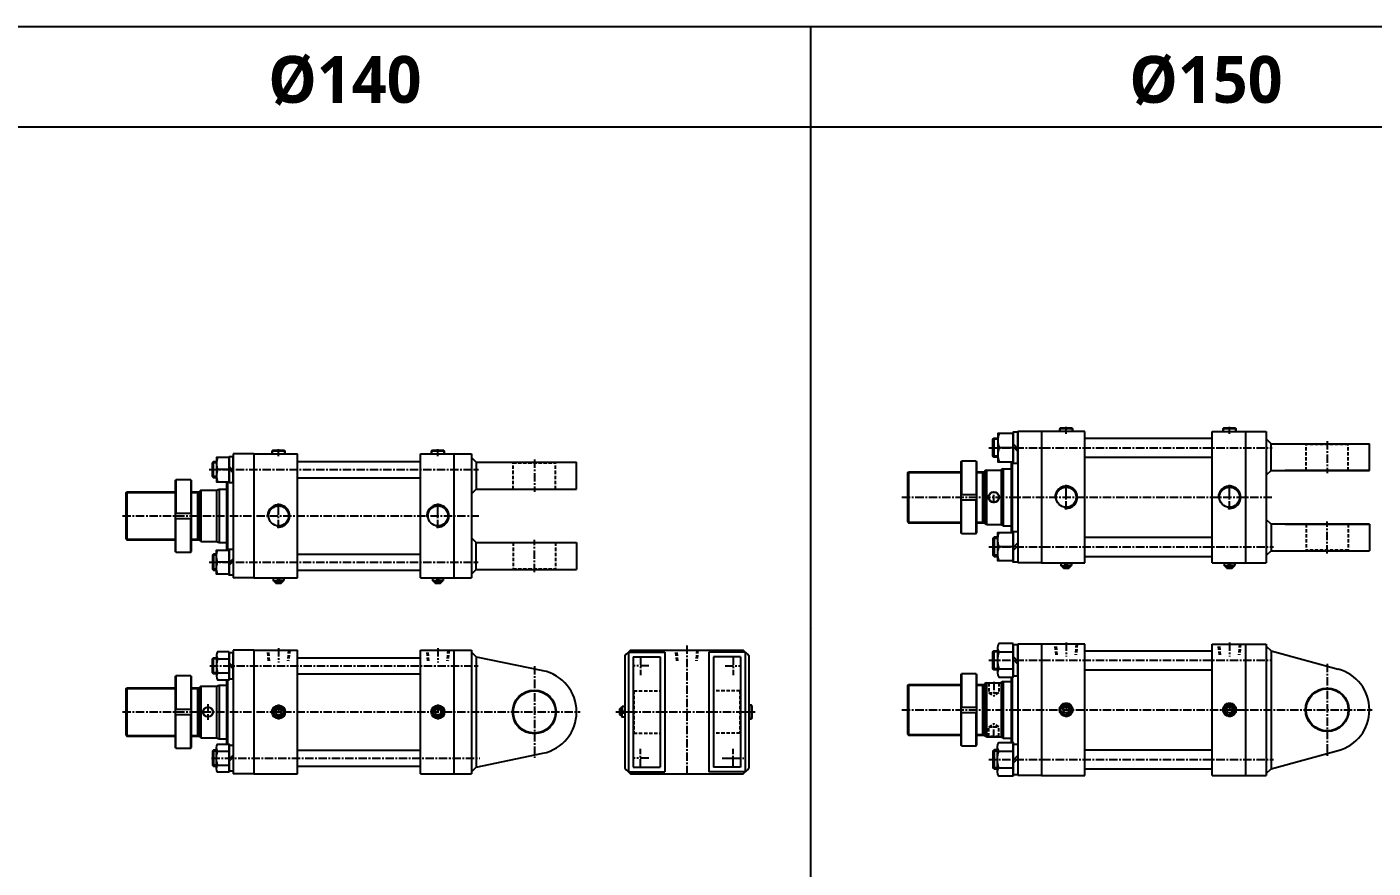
# Model space of a CAD drawing. Extents: x -819 to 29893, y -8942 to 9886.
# Drawn here: x 268 to 2279, y 1249 to 2505 of the extents above; entities that cross this region are included whole.
import ezdxf

# ---------------------------------------------------------------- set-up
doc = ezdxf.new("R2010")
doc.units = 0
doc.header["$LTSCALE"] = 10
doc.header["$MEASUREMENT"] = 0
for name, pattern in [('CENTER', [2, 1.25, -0.25, 0.25, -0.25]), ('CENTERX2', [4, 2.5, -0.5, 0.5, -0.5]), ('HIDDENX2', [0.75, 0.5, -0.25])]:
    doc.linetypes.add(name, pattern=pattern)
doc.layers.get('0').update_dxf_attribs({"linetype": 'CONTINUOUS'})
doc.layers.get('DEFPOINTS').update_dxf_attribs({"linetype": 'CONTINUOUS'})
for name, color, linetype in [('CEN', 1, 'CENTERX2'), ('CENTER', 1, 'CENTER'), ('HID', 2, 'HIDDENX2'), ('ML', 7, 'CONTINUOUS'), ('THIN', 3, 'CONTINUOUS')]:
    doc.layers.add(name, color=color, linetype=linetype)
doc.styles.add('문자', font='romans.shx')

msp = doc.modelspace()

# ---------------------------------------------------------------- linework, layer by layer
for p, q in [((8900.8, 2505.2), (-0.5, 2505.2)), ((1439.4, 0), (1439.4, 2505.2)), ((8900.8, 2355.7), (-0.5, 2355.7))]:
    msp.add_line(p, q)
msp.add_arc((1439.9, 1607.4), 0.5, 180, 270)
at = {"layer": 'CEN', "color": 1, "linetype": 'CENTER'}
for p, q in [((2210.7, 1886.8), (2210.7, 1838.8)), ((1026.3, 1859), (1026.3, 1811)), ((2210.7, 1718.8), (2210.7, 1766.8)), ((1026.3, 1691), (1026.3, 1739)), ((1026.3, 1550.4), (1026.3, 1413.7)), ((2210.7, 1553.9), (2210.7, 1415.4)), ((538.8, 1493.6), (538.8, 1470.6))]:
    msp.add_line(p, q, dxfattribs=at)
at = {"layer": 'CEN', "color": 1, "linetype": 'CENTER', "ltscale": 2}
msp.add_line((1307.1, 1413.1), (1339.1, 1413.1), dxfattribs=at)
at = {"layer": 'CENTER'}
for p, q in [((1197.1, 1551.1), (1173.2, 1551.1)), ((1185.1, 1564.9), (1185.1, 1537.3)), ((1311.2, 1551.1), (1335.1, 1551.1)), ((1323.1, 1564.9), (1323.1, 1537.3)), ((1197.1, 1413.1), (1173.2, 1413.1)), ((1185.1, 1399.3), (1185.1, 1426.9)), ((1311.2, 1413.1), (1335.1, 1413.1)), ((1323.1, 1399.3), (1323.1, 1426.9))]:
    msp.add_line(p, q, dxfattribs=at)
at = {"layer": 'DEFPOINTS', "color": 0, "linetype": 'ByBlock'}
msp.add_point((566.3, 1442.1), dxfattribs=at)
at = {"layer": 'HID'}
for p, q in [((2178.2, 1882.8), (2179.2, 1881.8)), ((2179.2, 1842.8), (2179.2, 1883.3)), ((2242.2, 1881.8), (2179.2, 1881.8)), ((2242.2, 1842.8), (2242.2, 1883.3)), ((2243.2, 1882.8), (2242.2, 1881.8)), ((993.8, 1855), (994.8, 1854)), ((994.8, 1854), (1057.8, 1854)), ((994.8, 1815), (994.8, 1854)), ((1058.8, 1855), (1057.8, 1854)), ((1057.8, 1815), (1057.8, 1854)), ((2179.2, 1762.8), (2179.2, 1722.4)), ((2242.2, 1762.8), (2242.2, 1722.4)), ((994.8, 1735), (994.8, 1696)), ((1057.8, 1735), (1057.8, 1696)), ((2178.2, 1722.8), (2179.2, 1723.8)), ((2242.2, 1723.8), (2179.2, 1723.8)), ((2243.2, 1722.8), (2242.2, 1723.8)), ((993.8, 1695), (994.8, 1696)), ((994.8, 1696), (1057.8, 1696)), ((1058.8, 1695), (1057.8, 1696)), ((629.3, 1558.6), (627.7, 1574.6)), ((630.9, 1558.6), (629.3, 1574.6)), ((659.3, 1574.6), (657.7, 1558.6)), ((660.9, 1574.6), (659.3, 1558.6)), ((867.3, 1558.6), (865.7, 1574.6)), ((868.9, 1558.6), (867.3, 1574.6)), ((897.3, 1574.6), (895.7, 1558.6)), ((898.9, 1574.6), (897.3, 1558.6)), ((1239.1, 1558.6), (1237.5, 1574.6)), ((1240.7, 1558.6), (1239.1, 1574.6)), ((1269.1, 1574.6), (1267.5, 1558.6)), ((1270.7, 1574.6), (1269.1, 1558.6)), ((1805.7, 1567.3), (1804.1, 1583.3)), ((1807.3, 1567.3), (1805.7, 1583.3)), ((1835.7, 1583.3), (1834.1, 1567.3)), ((1837.3, 1583.3), (1835.7, 1567.3)), ((2049.7, 1567.3), (2048.1, 1583.3)), ((2051.3, 1567.3), (2049.7, 1583.3)), ((2079.7, 1583.3), (2078.1, 1567.3)), ((2081.3, 1583.3), (2079.7, 1567.3)), ((1174.1, 1514.6), (1175.1, 1513.6)), ((1175.1, 1513.6), (1175.1, 1450.6)), ((1175.1, 1513.6), (1214.1, 1513.6)), ((1333.1, 1513.6), (1294.1, 1513.6)), ((1334.1, 1514.6), (1333.1, 1513.6)), ((1333.1, 1513.6), (1333.1, 1450.6)), ((1704.7, 1525.8), (1705.2, 1525.3)), ((1705.2, 1525.3), (1705.2, 1510.8)), ((1720.2, 1525.3), (1705.2, 1525.3)), ((1705.2, 1510.8), (1720.2, 1510.8)), ((1705.2, 1510.8), (1712.7, 1506.4)), ((1720.2, 1510.8), (1712.7, 1506.4)), ((1720.7, 1525.8), (1720.2, 1525.3)), ((1720.2, 1525.3), (1720.2, 1510.8)), ((1174.1, 1449.6), (1175.1, 1450.6)), ((1175.1, 1450.6), (1214.1, 1450.6)), ((1333.1, 1450.6), (1294.1, 1450.6)), ((1334.1, 1449.6), (1333.1, 1450.6)), ((1705.2, 1459.8), (1712.7, 1464.1)), ((1705.2, 1459.8), (1720.2, 1459.8)), ((1705.2, 1445.3), (1705.2, 1459.8)), ((1720.2, 1459.8), (1712.7, 1464.1)), ((1720.2, 1445.3), (1720.2, 1459.8)), ((1704.7, 1444.8), (1705.2, 1445.3)), ((1720.2, 1445.3), (1705.2, 1445.3)), ((1720.7, 1444.8), (1720.2, 1445.3))]:
    msp.add_line(p, q, dxfattribs=at)
at = {"layer": 'ML'}
for p, q in [((1713, 1862.5), (1713, 1891.1)), ((1748.7, 1900.8), (1748.7, 1704.8)), ((1783.7, 1900.8), (1748.7, 1900.8)), ((1783.7, 1900.8), (1783.7, 1704.8)), ((1848.7, 1900.8), (1783.7, 1900.8)), ((1811.7, 1905.8), (1810.7, 1904.8)), ((1830.7, 1904.8), (1810.7, 1904.8)), ((1810.7, 1904.8), (1810.7, 1900.8)), ((1829.7, 1905.8), (1811.7, 1905.8)), ((1829.7, 1905.8), (1830.7, 1904.8)), ((1830.7, 1900.8), (1830.7, 1904.8)), ((1848.7, 1704.8), (1848.7, 1900.8)), ((1848.7, 1891.1), (2038.7, 1891.1)), ((2038.7, 1900.8), (2088.7, 1900.8)), ((2038.7, 1704.8), (2038.7, 1900.8)), ((2055.7, 1905.8), (2054.7, 1904.8)), ((2074.7, 1904.8), (2054.7, 1904.8)), ((2054.7, 1904.8), (2054.7, 1900.8)), ((2073.7, 1905.8), (2055.7, 1905.8)), ((2073.7, 1905.8), (2074.7, 1904.8)), ((2074.7, 1900.8), (2074.7, 1904.8)), ((2088.7, 1900.8), (2088.7, 1704.8)), ((2088.7, 1900.8), (2119.7, 1900.8)), ((2119.7, 1900.8), (2119.7, 1704.8)), ((635.3, 1872.5), (634.3, 1871.5)), ((654.3, 1871.5), (634.3, 1871.5)), ((634.3, 1871.5), (634.3, 1867.5)), ((653.3, 1872.5), (635.3, 1872.5)), ((653.3, 1872.5), (654.3, 1871.5)), ((654.3, 1867.5), (654.3, 1871.5)), ((873.3, 1872.5), (872.3, 1871.5)), ((892.3, 1871.5), (872.3, 1871.5)), ((872.3, 1871.5), (872.3, 1867.5)), ((891.3, 1872.5), (873.3, 1872.5)), ((891.3, 1872.5), (892.3, 1871.5)), ((892.3, 1867.5), (892.3, 1871.5)), ((1741.5, 1876.8), (1720.5, 1876.8)), ((1741.5, 1882.5), (1748.7, 1875.3)), ((1741.5, 1878.4), (1748.7, 1871.2)), ((2126.7, 1882.8), (2119.7, 1889.8)), ((2126.7, 1882.8), (2273.7, 1882.8)), ((2126.7, 1842.8), (2126.7, 1882.8)), ((2273.7, 1842.8), (2273.7, 1882.8)), ((547, 1832), (547, 1856)), ((551.4, 1859.6), (551.4, 1828.4)), ((576.3, 1867.5), (576.3, 1682.5)), ((607.3, 1867.5), (576.3, 1867.5)), ((607.3, 1867.5), (607.3, 1682.5)), ((607.3, 1867.5), (672.3, 1867.5)), ((672.3, 1682.5), (672.3, 1867.5)), ((672.3, 1856), (856.3, 1856)), ((856.3, 1682.5), (856.3, 1867.5)), ((856.3, 1867.5), (906.3, 1867.5)), ((906.3, 1682.5), (906.3, 1867.5)), ((906.3, 1867.5), (932.3, 1867.5)), ((932.3, 1867.5), (932.3, 1682.5)), ((932.3, 1862), (939.3, 1855)), ((939.3, 1855), (1089.3, 1855)), ((939.3, 1855), (939.3, 1815)), ((1089.3, 1815), (1089.3, 1855)), ((1663.4, 1855.8), (1664.4, 1856.8)), ((1663.4, 1855.8), (1663.4, 1749.8)), ((1664.4, 1856.8), (1664.4, 1806.8)), ((1686.4, 1856.8), (1664.4, 1856.8)), ((1686.4, 1856.8), (1686.4, 1806.8)), ((1686.4, 1856.8), (1687.4, 1855.8)), ((1687.4, 1749.8), (1687.4, 1855.8)), ((1738.7, 1855.6), (1738.7, 1750.1)), ((1740.2, 1855.6), (1740.2, 1750.1)), ((1848.7, 1862.5), (2038.7, 1862.5)), ((570.4, 1844), (553, 1844)), ((570.4, 1848.6), (576.3, 1842.7)), ((570.4, 1845.3), (576.3, 1839.4)), ((672.3, 1832), (856.3, 1832)), ((1583.7, 1839.3), (1585.2, 1840.8)), ((1583.7, 1839.3), (1583.7, 1766.3)), ((1584.2, 1839.8), (1663.4, 1839.8)), ((1585.2, 1840.8), (1585.2, 1764.8)), ((1585.2, 1840.8), (1663.4, 1840.8)), ((1687.4, 1840.8), (1698.7, 1840.8)), ((1687.4, 1839.8), (1695.7, 1839.8)), ((1695.7, 1840.8), (1695.7, 1764.8)), ((1695.7, 1839.8), (1697.4, 1840.8)), ((1701.7, 1843.3), (1698.7, 1841.6)), ((1698.7, 1841.6), (1698.7, 1764.1)), ((1701.7, 1843.3), (1701.7, 1762.3)), ((1701.7, 1843.3), (1723.7, 1843.3)), ((1726.7, 1845.3), (1723.7, 1843.6)), ((1723.7, 1843.6), (1723.7, 1762.1)), ((1726.7, 1845.3), (1726.7, 1760.3)), ((1726.7, 1845.3), (1738.7, 1845.3)), ((2126.7, 1842.8), (2119.7, 1835.8)), ((2126.7, 1842.8), (2273.7, 1842.8)), ((2273.7, 1842.8), (2147.7, 1842.8)), ((416.3, 1809.5), (417.8, 1811)), ((417.8, 1811), (417.8, 1739)), ((417.8, 1811), (490, 1811)), ((490, 1828), (491, 1829)), ((490, 1828), (490, 1722)), ((513, 1829), (491, 1829)), ((491, 1829), (491, 1779)), ((513, 1829), (513, 1779)), ((513, 1829), (514, 1828)), ((514, 1722), (514, 1828)), ((514, 1811), (526.3, 1811)), ((523.3, 1811), (523.3, 1739)), ((528.3, 1813.5), (526.3, 1811.5)), ((526.3, 1811.5), (526.3, 1738.5)), ((528.3, 1813.5), (551.3, 1813.5)), ((528.3, 1813.5), (528.3, 1736.5)), ((551.3, 1813.5), (555.3, 1815)), ((551.3, 1813.5), (551.3, 1736.5)), ((555.3, 1815), (555.3, 1735)), ((555.3, 1815), (566.3, 1815)), ((566.3, 1826), (566.3, 1724)), ((567.8, 1826), (567.8, 1724)), ((932.3, 1808), (939.3, 1815)), ((939.3, 1815), (1089.3, 1815)), ((416.3, 1809.5), (416.3, 1740.5)), ((1663.4, 1806.8), (1687.4, 1806.8)), ((1663.4, 1798.8), (1687.4, 1798.8)), ((1664.4, 1748.8), (1664.4, 1798.8)), ((1686.4, 1748.8), (1686.4, 1798.8)), ((490, 1779), (514, 1779)), ((490, 1771), (514, 1771)), ((491, 1721), (491, 1771)), ((513, 1721), (513, 1771)), ((2126.7, 1762.8), (2119.7, 1769.8)), ((1583.7, 1766.3), (1585.2, 1764.8)), ((1584.2, 1765.8), (1663.4, 1765.8)), ((1585.2, 1764.8), (1663.4, 1764.8)), ((1664.4, 1748.8), (1663.4, 1749.8)), ((1686.4, 1748.8), (1687.4, 1749.8)), ((1687.4, 1765.8), (1695.7, 1765.8)), ((1687.4, 1764.8), (1698.7, 1764.8)), ((1695.7, 1765.8), (1697.4, 1764.8)), ((1701.7, 1762.3), (1698.7, 1764.1)), ((1701.7, 1762.3), (1723.7, 1762.3)), ((1726.7, 1760.3), (1723.7, 1762.1)), ((1726.7, 1760.3), (1738.7, 1760.3)), ((2273.7, 1762.8), (2126.7, 1762.8)), ((2126.7, 1762.8), (2126.7, 1722.8)), ((2147.7, 1762.8), (2273.7, 1762.8)), ((2273.7, 1762.8), (2273.7, 1722.8)), ((416.3, 1740.5), (417.8, 1739)), ((417.8, 1739), (490, 1739)), ((514, 1739), (526.3, 1739)), ((528.3, 1736.5), (526.3, 1738.5)), ((528.3, 1736.5), (551.3, 1736.5)), ((551.3, 1736.5), (555.3, 1735)), ((555.3, 1735), (566.3, 1735)), ((932.3, 1742), (939.3, 1735)), ((939.3, 1735), (1089.3, 1735)), ((939.3, 1695), (939.3, 1735)), ((1089.3, 1735), (1089.3, 1695)), ((1664.4, 1748.8), (1686.4, 1748.8)), ((1718.6, 1741.4), (1711.3, 1741.4)), ((1713, 1743.1), (1713, 1714.5)), ((1741.5, 1727.3), (1748.7, 1734.5)), ((1741.5, 1723.2), (1748.7, 1730.4)), ((1848.7, 1743.1), (2038.7, 1743.1)), ((491, 1721), (490, 1722)), ((491, 1721), (513, 1721)), ((513, 1721), (514, 1722)), ((547, 1718), (547, 1694)), ((551.4, 1690.4), (551.4, 1721.6)), ((570.4, 1704.7), (576.3, 1710.6)), ((672.3, 1718), (856.3, 1718)), ((1741.5, 1728.8), (1720.5, 1728.8)), ((1848.7, 1714.5), (2038.7, 1714.5)), ((2126.7, 1722.8), (2119.7, 1715.8)), ((2126.7, 1722.8), (2273.7, 1722.8)), ((570.4, 1706), (553, 1706)), ((570.4, 1701.4), (576.3, 1707.3)), ((672.3, 1694), (856.3, 1694)), ((932.3, 1688), (939.3, 1695)), ((939.3, 1695), (1089.3, 1695)), ((1783.7, 1704.8), (1748.7, 1704.8)), ((1783.7, 1704.8), (1848.7, 1704.8)), ((1812.7, 1704.8), (1812.7, 1700.8)), ((1812.7, 1700.8), (1819.4, 1700.8)), ((1813.7, 1699.8), (1812.7, 1700.8)), ((1813.7, 1699.8), (1827.7, 1699.8)), ((1815.7, 1699.8), (1815.7, 1697.8)), ((1815.7, 1697.8), (1825.7, 1697.8)), ((1816.7, 1696.8), (1815.7, 1697.8)), ((1816.7, 1696.8), (1824.7, 1696.8)), ((1819.4, 1699.8), (1819.4, 1704.8)), ((1822, 1699.8), (1822, 1704.8)), ((1828.7, 1700.8), (1822, 1700.8)), ((1824.7, 1696.8), (1825.7, 1697.8)), ((1825.7, 1699.8), (1825.7, 1697.8)), ((1827.7, 1699.8), (1828.7, 1700.8)), ((1828.7, 1704.8), (1828.7, 1700.8)), ((2038.7, 1704.8), (2088.7, 1704.8)), ((2056.7, 1704.8), (2056.7, 1700.8)), ((2056.7, 1700.8), (2063.4, 1700.8)), ((2057.7, 1699.8), (2056.7, 1700.8)), ((2057.7, 1699.8), (2071.7, 1699.8)), ((2059.7, 1699.8), (2059.7, 1697.8)), ((2059.7, 1697.8), (2069.7, 1697.8)), ((2060.7, 1696.8), (2059.7, 1697.8)), ((2060.7, 1696.8), (2068.7, 1696.8)), ((2063.4, 1699.8), (2063.4, 1704.8)), ((2066, 1699.8), (2066, 1704.8)), ((2072.7, 1700.8), (2066, 1700.8)), ((2068.7, 1696.8), (2069.7, 1697.8)), ((2069.7, 1699.8), (2069.7, 1697.8)), ((2071.7, 1699.8), (2072.7, 1700.8)), ((2072.7, 1704.8), (2072.7, 1700.8)), ((2088.7, 1704.8), (2119.7, 1704.8)), ((607.3, 1682.5), (576.3, 1682.5)), ((607.3, 1682.5), (672.3, 1682.5)), ((636.3, 1682.5), (636.3, 1678.5)), ((636.3, 1678.5), (643, 1678.5)), ((637.3, 1677.5), (636.3, 1678.5)), ((637.3, 1677.5), (651.3, 1677.5)), ((639.3, 1677.5), (639.3, 1675.5)), ((639.3, 1675.5), (649.3, 1675.5)), ((640.3, 1674.5), (639.3, 1675.5)), ((640.3, 1674.5), (648.3, 1674.5)), ((643, 1677.5), (643, 1682.5)), ((645.6, 1677.5), (645.6, 1682.5)), ((652.3, 1678.5), (645.6, 1678.5)), ((648.3, 1674.5), (649.3, 1675.5)), ((649.3, 1677.5), (649.3, 1675.5)), ((651.3, 1677.5), (652.3, 1678.5)), ((652.3, 1682.5), (652.3, 1678.5)), ((856.3, 1682.5), (906.3, 1682.5)), ((874.3, 1682.5), (874.3, 1678.5)), ((874.3, 1678.5), (881, 1678.5)), ((875.3, 1677.5), (874.3, 1678.5)), ((875.3, 1677.5), (889.3, 1677.5)), ((877.3, 1677.5), (877.3, 1675.5)), ((877.3, 1675.5), (887.3, 1675.5)), ((878.3, 1674.5), (877.3, 1675.5)), ((878.3, 1674.5), (886.3, 1674.5)), ((881, 1677.5), (881, 1682.5)), ((883.6, 1677.5), (883.6, 1682.5)), ((890.3, 1678.5), (883.6, 1678.5)), ((886.3, 1674.5), (887.3, 1675.5)), ((887.3, 1677.5), (887.3, 1675.5)), ((889.3, 1677.5), (890.3, 1678.5)), ((890.3, 1682.5), (890.3, 1678.5)), ((906.3, 1682.5), (932.3, 1682.5)), ((607.3, 1574.6), (576.3, 1574.6)), ((576.3, 1574.6), (576.3, 1389.6)), ((607.3, 1574.6), (607.3, 1389.6)), ((607.3, 1574.6), (672.3, 1574.6)), ((672.3, 1389.6), (672.3, 1574.6)), ((856.3, 1389.6), (856.3, 1574.6)), ((856.3, 1574.6), (906.3, 1574.6)), ((906.3, 1389.6), (906.3, 1574.6)), ((906.3, 1574.6), (932.3, 1574.6)), ((932.3, 1574.6), (932.3, 1389.6)), ((932.3, 1571.6), (939.3, 1564.6)), ((1167.1, 1571.6), (1167.1, 1392.6)), ((1167.1, 1571.6), (1221.1, 1571.6)), ((1170, 1574.6), (1338.2, 1574.6)), ((1221.1, 1571.6), (1221.1, 1392.6)), ((1287.1, 1571.6), (1287.1, 1392.6)), ((1341.1, 1571.6), (1287.1, 1571.6)), ((1341.1, 1571.6), (1341.1, 1392.6)), ((1713, 1545), (1713, 1573.6)), ((1718.2, 1578.1), (1718.2, 1540.5)), ((1720.1, 1571.8), (1741.5, 1571.8)), ((1783.7, 1583.3), (1748.7, 1583.3)), ((1748.7, 1583.3), (1748.7, 1387.3)), ((1783.7, 1583.3), (1783.7, 1387.3)), ((1848.7, 1583.3), (1783.7, 1583.3)), ((1848.7, 1387.3), (1848.7, 1583.3)), ((1848.7, 1573.6), (2038.7, 1573.6)), ((2038.7, 1387.3), (2038.7, 1583.3)), ((2038.7, 1583.3), (2088.7, 1583.3)), ((2088.7, 1583.3), (2088.7, 1387.3)), ((2088.7, 1583.3), (2119.7, 1583.3)), ((2119.7, 1583.3), (2119.7, 1387.3)), ((2119.7, 1580.3), (2126.7, 1573.3)), ((2126.7, 1573.3), (2126.7, 1397.3)), ((2126.7, 1573.3), (2227.1, 1546.1)), ((547, 1539.1), (547, 1563.1)), ((551.4, 1566.7), (551.4, 1535.5)), ((553, 1561.5), (570.4, 1561.5)), ((570.4, 1555.7), (576.3, 1549.8)), ((570.4, 1552.4), (576.3, 1546.5)), ((672.3, 1563.1), (856.3, 1563.1)), ((939.3, 1564.6), (1039.1, 1543.8)), ((939.3, 1564.6), (939.3, 1399.6)), ((1161.6, 1566.2), (1161.6, 1442.1)), ((1174.1, 1564.6), (1174.1, 1399.6)), ((1174.1, 1564.6), (1214.1, 1564.6)), ((1214.1, 1564.6), (1214.1, 1399.6)), ((1294.1, 1564.6), (1294.1, 1399.6)), ((1334.1, 1564.6), (1294.1, 1564.6)), ((1334.1, 1564.6), (1334.1, 1399.6)), ((1346.6, 1566.2), (1346.6, 1442.1)), ((1741.5, 1564.9), (1748.7, 1557.7)), ((1741.5, 1560.8), (1748.7, 1553.6)), ((490, 1535.1), (491, 1536.1)), ((490, 1535.1), (490, 1429.1)), ((491, 1536.1), (491, 1486.1)), ((513, 1536.1), (491, 1536.1)), ((513, 1536.1), (513, 1486.1)), ((513, 1536.1), (514, 1535.1)), ((514, 1429.1), (514, 1535.1)), ((553, 1540.7), (570.4, 1540.7)), ((566.3, 1530.3), (566.3, 1433.9)), ((567.8, 1530.3), (567.8, 1433.9)), ((672.3, 1539.1), (856.3, 1539.1)), ((1663.4, 1538.3), (1664.4, 1539.3)), ((1663.4, 1538.3), (1663.4, 1432.3)), ((1664.4, 1539.3), (1664.4, 1489.3)), ((1686.4, 1539.3), (1664.4, 1539.3)), ((1686.4, 1539.3), (1686.4, 1489.3)), ((1686.4, 1539.3), (1687.4, 1538.3)), ((1687.4, 1432.3), (1687.4, 1538.3)), ((1720.1, 1546.7), (1741.5, 1546.7)), ((1738.7, 1534.2), (1738.7, 1436.3)), ((1740.2, 1534.2), (1740.2, 1436.3)), ((1848.7, 1545), (2038.7, 1545)), ((416.3, 1516.6), (417.8, 1518.1)), ((416.3, 1516.6), (416.3, 1447.6)), ((417.8, 1518.1), (490, 1518.1)), ((417.8, 1518.1), (417.8, 1446.1)), ((514, 1518.1), (526.3, 1518.1)), ((523.3, 1518.1), (523.3, 1446.1)), ((528.3, 1520.6), (526.3, 1518.6)), ((526.3, 1518.6), (526.3, 1445.6)), ((528.3, 1520.6), (528.3, 1443.6)), ((528.3, 1520.6), (551.3, 1520.6)), ((551.3, 1520.6), (555.3, 1522.1)), ((551.3, 1520.6), (551.3, 1443.6)), ((555.3, 1522.1), (555.3, 1442.1)), ((555.3, 1522.1), (566.3, 1522.1)), ((1583.7, 1521.8), (1585.2, 1523.3)), ((1583.7, 1521.8), (1583.7, 1448.8)), ((1584.2, 1522.3), (1663.4, 1522.3)), ((1585.2, 1523.3), (1663.4, 1523.3)), ((1585.2, 1523.3), (1585.2, 1447.3)), ((1687.4, 1523.3), (1698.7, 1523.3)), ((1687.4, 1522.3), (1695.7, 1522.3)), ((1695.7, 1523.3), (1695.7, 1447.3)), ((1695.7, 1522.3), (1697.4, 1523.3)), ((1701.7, 1525.8), (1698.7, 1524)), ((1698.7, 1524), (1698.7, 1446.5)), ((1701.7, 1525.8), (1723.7, 1525.8)), ((1701.7, 1525.8), (1701.7, 1444.8)), ((1726.7, 1527.8), (1723.7, 1526)), ((1723.7, 1526), (1723.7, 1444.5)), ((1726.7, 1527.8), (1738.7, 1527.8)), ((1726.7, 1527.8), (1726.7, 1442.8)), ((643, 1490), (636.4, 1483.4)), ((645.6, 1490), (652.2, 1483.4)), ((881, 1490), (874.4, 1483.4)), ((883.6, 1490), (890.2, 1483.4)), ((1663.4, 1489.3), (1687.4, 1489.3)), ((1819.4, 1493.2), (1812.8, 1486.6)), ((1822, 1493.2), (1828.5, 1486.6)), ((2063.4, 1493.2), (2056.8, 1486.6)), ((2066, 1493.2), (2072.5, 1486.6)), ((490, 1486.1), (514, 1486.1)), ((490, 1478.1), (514, 1478.1)), ((491, 1428.1), (491, 1478.1)), ((513, 1428.1), (513, 1478.1)), ((636.4, 1480.8), (643, 1474.2)), ((652.2, 1480.8), (645.6, 1474.2)), ((874.4, 1480.8), (881, 1474.2)), ((890.2, 1480.8), (883.6, 1474.2)), ((1663.4, 1481.3), (1687.4, 1481.3)), ((1664.4, 1431.3), (1664.4, 1481.3)), ((1686.4, 1431.3), (1686.4, 1481.3)), ((1812.8, 1484), (1819.4, 1477.4)), ((1828.5, 1484), (1822, 1477.4)), ((2056.8, 1484), (2063.4, 1477.4)), ((2072.5, 1484), (2066, 1477.4)), ((1583.7, 1448.8), (1585.2, 1447.3)), ((1584.2, 1448.3), (1663.4, 1448.3)), ((1687.4, 1448.3), (1695.7, 1448.3)), ((1695.7, 1448.3), (1697.4, 1447.3)), ((416.3, 1447.6), (417.8, 1446.1)), ((417.8, 1446.1), (490, 1446.1)), ((491, 1428.1), (490, 1429.1)), ((491, 1428.1), (513, 1428.1)), ((513, 1428.1), (514, 1429.1)), ((514, 1446.1), (526.3, 1446.1)), ((528.3, 1443.6), (526.3, 1445.6)), ((528.3, 1443.6), (551.3, 1443.6)), ((551.3, 1443.6), (555.3, 1442.1)), ((551.4, 1397.5), (551.4, 1428.7)), ((555.3, 1442.1), (566.3, 1442.1)), ((1161.6, 1442.1), (1161.6, 1398)), ((1346.6, 1442.1), (1346.6, 1398)), ((1585.2, 1447.3), (1663.4, 1447.3)), ((1664.4, 1431.3), (1663.4, 1432.3)), ((1664.4, 1431.3), (1686.4, 1431.3)), ((1686.4, 1431.3), (1687.4, 1432.3)), ((1687.4, 1447.3), (1698.7, 1447.3)), ((1701.7, 1444.8), (1698.7, 1446.5)), ((1701.7, 1444.8), (1723.7, 1444.8)), ((1718.2, 1392.5), (1718.2, 1430.1)), ((1726.7, 1442.8), (1723.7, 1444.5)), ((1726.7, 1442.8), (1738.7, 1442.8)), ((547, 1425.1), (547, 1401.1)), ((553, 1423.5), (570.4, 1423.5)), ((570.4, 1411.8), (576.3, 1417.7)), ((570.4, 1408.5), (576.3, 1414.4)), ((672.3, 1425.1), (856.3, 1425.1)), ((939.3, 1399.6), (1039.1, 1420.4)), ((1713, 1425.6), (1713, 1397)), ((1720.1, 1423.8), (1741.5, 1423.8)), ((1741.5, 1409.7), (1748.7, 1416.9)), ((1741.5, 1405.6), (1748.7, 1412.8)), ((1848.7, 1425.6), (2038.7, 1425.6)), ((2126.7, 1397.3), (2227.1, 1424.5)), ((553, 1402.7), (570.4, 1402.7)), ((607.3, 1389.6), (576.3, 1389.6)), ((607.3, 1389.6), (672.3, 1389.6)), ((672.3, 1401.1), (856.3, 1401.1)), ((856.3, 1389.6), (906.3, 1389.6)), ((906.3, 1389.6), (932.3, 1389.6)), ((932.3, 1392.6), (939.3, 1399.6)), ((1167.1, 1392.6), (1221.1, 1392.6)), ((1170, 1389.6), (1338.2, 1389.6)), ((1174.1, 1399.6), (1214.1, 1399.6)), ((1341.1, 1392.6), (1287.1, 1392.6)), ((1334.1, 1399.6), (1294.1, 1399.6)), ((1720.1, 1398.7), (1741.5, 1398.7)), ((1848.7, 1397), (2038.7, 1397)), ((2119.7, 1390.3), (2126.7, 1397.3)), ((1783.7, 1387.3), (1748.7, 1387.3)), ((1783.7, 1387.3), (1848.7, 1387.3)), ((2038.7, 1387.3), (2088.7, 1387.3)), ((2088.7, 1387.3), (2119.7, 1387.3))]:
    msp.add_line(p, q, dxfattribs=at)
at = {"layer": 'ML', "color": 2}
for p, q in [((1811.2, 1905.3), (1811.2, 1900.8)), ((1830.2, 1900.8), (1830.2, 1905.3)), ((2055.2, 1905.3), (2055.2, 1900.8)), ((2074.2, 1900.8), (2074.2, 1905.3)), ((634.8, 1872), (634.8, 1867.5)), ((653.8, 1867.5), (653.8, 1872)), ((872.8, 1872), (872.8, 1867.5)), ((891.8, 1867.5), (891.8, 1872)), ((416.8, 1810), (490, 1810)), ((514, 1810), (523.3, 1810)), ((523.3, 1810), (525, 1811)), ((416.8, 1740), (490, 1740)), ((514, 1740), (523.3, 1740)), ((523.3, 1740), (525, 1739)), ((1816.2, 1699.8), (1816.2, 1697.3)), ((1825.2, 1699.8), (1825.2, 1697.3)), ((2060.2, 1699.8), (2060.2, 1697.3)), ((2069.2, 1699.8), (2069.2, 1697.3)), ((639.8, 1677.5), (639.8, 1675)), ((648.8, 1677.5), (648.8, 1675)), ((877.8, 1677.5), (877.8, 1675)), ((886.8, 1677.5), (886.8, 1675)), ((416.8, 1517.1), (490, 1517.1)), ((514, 1517.1), (523.3, 1517.1)), ((523.3, 1517.1), (525, 1518.1)), ((416.8, 1447.1), (490, 1447.1)), ((514, 1447.1), (523.3, 1447.1)), ((523.3, 1447.1), (525, 1446.1))]:
    msp.add_line(p, q, dxfattribs=at)
at = {"layer": 'ML', "color": 1, "linetype": 'CENTER'}
for p, q in [((1820.7, 1897.5), (1820.7, 1908)), ((2064.7, 1897.5), (2064.7, 1908)), ((644.3, 1864.2), (644.3, 1874.6)), ((882.3, 1864.2), (882.3, 1874.6)), ((1705, 1876.8), (2128.3, 1876.8)), ((540.4, 1844), (942.9, 1844)), ((1712.7, 1794), (1712.7, 1811.6)), ((1820.7, 1784.6), (1820.7, 1821.1)), ((2064.7, 1784.6), (2064.7, 1821.1)), ((644.3, 1756.7), (644.3, 1793.3)), ((882.3, 1756.7), (882.3, 1793.3)), ((1575.4, 1802.8), (2128.6, 1802.8)), ((411.2, 1775), (943.3, 1775)), ((1705, 1728.8), (2130.5, 1728.8)), ((540.4, 1706), (942.6, 1706)), ((1820.7, 1705.7), (1820.7, 1696.1)), ((2064.7, 1705.7), (2064.7, 1696.1)), ((644.3, 1683.3), (644.3, 1673.8)), ((882.3, 1683.3), (882.3, 1673.8)), ((644.3, 1577.3), (644.3, 1556)), ((882.3, 1577.3), (882.3, 1556)), ((1254.1, 1581.6), (1254.1, 1387)), ((1820.7, 1586), (1820.7, 1564.7)), ((2064.7, 1586), (2064.7, 1564.7)), ((541.4, 1551.1), (942.4, 1551.1)), ((1705, 1559.3), (2128.3, 1559.3)), ((1712.7, 1527), (1712.7, 1505.1)), ((644.3, 1493.1), (644.3, 1471.1)), ((882.3, 1493.1), (882.3, 1471.1)), ((1820.7, 1496.3), (1820.7, 1474.3)), ((2064.7, 1496.3), (2064.7, 1474.3)), ((411.2, 1482.1), (1094.6, 1482.1)), ((1147.8, 1482.1), (1356.2, 1482.1)), ((1575.4, 1485.3), (2278, 1485.3)), ((1712.7, 1443.5), (1712.7, 1465.4)), ((543.8, 1413.1), (945.1, 1413.1)), ((1705, 1411.3), (2130.5, 1411.3))]:
    msp.add_line(p, q, dxfattribs=at)
at = {"layer": 'ML', "color": 7, "linetype": 'Continuous'}
for p, q in [((1156.6, 1489.1), (1157.6, 1490.1)), ((1156.6, 1489.1), (1156.6, 1475.1)), ((1161.6, 1490.1), (1157.6, 1490.1)), ((1157.6, 1490.1), (1157.6, 1483.4)), ((1350.6, 1492.1), (1346.6, 1492.1)), ((1351.6, 1491.1), (1350.6, 1492.1)), ((1350.6, 1472.1), (1350.6, 1492.1)), ((1351.6, 1473.1), (1351.6, 1491.1)), ((1153.6, 1486.1), (1154.6, 1487.1)), ((1153.6, 1486.1), (1153.6, 1478.1)), ((1153.6, 1478.1), (1154.6, 1477.1)), ((1154.6, 1487.1), (1154.6, 1477.1)), ((1156.6, 1487.1), (1154.6, 1487.1)), ((1156.6, 1477.1), (1154.6, 1477.1)), ((1156.6, 1483.4), (1161.6, 1483.4)), ((1156.6, 1480.8), (1161.6, 1480.8)), ((1156.6, 1475.1), (1157.6, 1474.1)), ((1157.6, 1474.1), (1157.6, 1480.8)), ((1161.6, 1474.1), (1157.6, 1474.1)), ((1346.6, 1472.1), (1350.6, 1472.1)), ((1351.6, 1473.1), (1350.6, 1472.1))]:
    msp.add_line(p, q, dxfattribs=at)
at = {"layer": 'ML', "color": 2, "linetype": 'Continuous'}
for p, q in [((1351.1, 1491.6), (1346.6, 1491.6)), ((1156.6, 1486.6), (1154.1, 1486.6)), ((1156.6, 1477.6), (1154.1, 1477.6)), ((1346.6, 1472.6), (1351.1, 1472.6))]:
    msp.add_line(p, q, dxfattribs=at)
at = {"layer": 'ML'}
for points in [[(1718.6, 1862.5), (1713, 1862.5), (1711.3, 1864.3), (1711.3, 1889.4), (1713, 1891.1), (1718.6, 1891.1)], [(1748.7, 1853.9), (1748.7, 1899.8), (1741.5, 1899.8), (1741.5, 1853.9), (1748.7, 1853.9)], [(551.4, 1832), (547, 1832), (545.4, 1833.6), (545.4, 1854.4), (547, 1856), (551.4, 1856)], [(576.3, 1824.6), (576.3, 1863.3), (570.4, 1863.3), (570.4, 1824.6), (576.3, 1824.6)], [(1748.7, 1751.8), (1748.7, 1705.9), (1741.5, 1705.9), (1741.5, 1751.8), (1748.7, 1751.8)], [(1718.6, 1743.1), (1713, 1743.1), (1711.3, 1741.4), (1711.3, 1716.3), (1713, 1714.5), (1718.6, 1714.5)], [(551.4, 1718), (547, 1718), (545.4, 1716.4), (545.4, 1695.6), (547, 1694), (551.4, 1694)], [(576.3, 1725.3), (576.3, 1686.6), (570.4, 1686.6), (570.4, 1725.3), (576.3, 1725.3)], [(576.3, 1531.7), (576.3, 1570.4), (570.4, 1570.4), (570.4, 1531.7), (576.3, 1531.7)], [(1718.2, 1545), (1713, 1545), (1711.3, 1546.7), (1711.3, 1571.8), (1713, 1573.6), (1718.2, 1573.6)], [(1748.7, 1536.3), (1748.7, 1582.2), (1741.5, 1582.2), (1741.5, 1536.3), (1748.7, 1536.3)], [(551.4, 1539.1), (547, 1539.1), (545.4, 1540.7), (545.4, 1561.5), (547, 1563.1), (551.4, 1563.1)], [(576.3, 1432.4), (576.3, 1393.7), (570.4, 1393.7), (570.4, 1432.4), (576.3, 1432.4)], [(1748.7, 1434.2), (1748.7, 1388.3), (1741.5, 1388.3), (1741.5, 1434.2), (1748.7, 1434.2)], [(551.4, 1425.1), (547, 1425.1), (545.4, 1423.5), (545.4, 1402.7), (547, 1401.1), (551.4, 1401.1)], [(1718.2, 1425.6), (1713, 1425.6), (1711.3, 1423.8), (1711.3, 1398.7), (1713, 1397), (1718.2, 1397)]]:
    msp.add_lwpolyline(points, dxfattribs=at)
for points in [[(1720.5, 1898.1, 0.178633), (1720.5, 1876.8, 0.178633), (1720.5, 1855.6)], [(553, 1862, 0.178633), (553, 1844, 0.178633), (553, 1826)], [(1720.5, 1707.6, -0.178633), (1720.5, 1728.8, -0.178633), (1720.5, 1750.1)], [(553, 1688, -0.178633), (553, 1706, -0.178633), (553, 1724)], [(570.4, 1571.9), (553, 1571.9, 0.309401), (553, 1561.5, 0.154701), (553, 1540.7, 0.309401), (553, 1530.3), (570.4, 1530.3), (570.4, 1571.9)], [(1741.5, 1584.3), (1720.1, 1584.3, 0.309401), (1720.1, 1571.8, 0.154701), (1720.1, 1546.7, 0.309401), (1720.1, 1534.2), (1741.5, 1534.2), (1741.5, 1584.3)], [(570.4, 1392.3), (553, 1392.3, -0.309401), (553, 1402.7, -0.154701), (553, 1423.5, -0.309401), (553, 1433.9), (570.4, 1433.9), (570.4, 1392.3)], [(1741.5, 1386.2), (1720.1, 1386.2, -0.309401), (1720.1, 1398.7, -0.154701), (1720.1, 1423.8, -0.309401), (1720.1, 1436.3), (1741.5, 1436.3), (1741.5, 1386.2)]]:
    msp.add_lwpolyline(points, format="xyb", dxfattribs=at)
for points in [[(1741.5, 1898.1), (1718.6, 1898.1), (1718.6, 1855.6), (1741.5, 1855.6)], [(570.4, 1862), (551.4, 1862), (551.4, 1826), (570.4, 1826)], [(1741.5, 1707.6), (1718.6, 1707.6), (1718.6, 1750.1), (1741.5, 1750.1)], [(570.4, 1688), (551.4, 1688), (551.4, 1724), (570.4, 1724)]]:
    msp.add_lwpolyline(points, close=True, dxfattribs=at)
for centre, radius in [((1712.7, 1802.8), 8), ((1712.7, 1802.8), 7.5), ((1820.7, 1802.8), 15), ((2064.7, 1802.8), 15), ((644.3, 1775), 15), ((882.3, 1775), 15), ((1026.3, 1482.1), 32.5), ((1026.3, 1482.1), 31.5), ((2210.7, 1485.3), 32.5), ((2210.7, 1485.3), 31.5), ((538.8, 1482.1), 7.5), ((644.3, 1482.1), 10), ((644.3, 1482.1), 8), ((882.3, 1482.1), 10), ((882.3, 1482.1), 8), ((1820.7, 1485.3), 10), ((1820.7, 1485.3), 8), ((1820.7, 1485.3), 4.5), ((2064.7, 1485.3), 10), ((2064.7, 1485.3), 8), ((2064.7, 1485.3), 4.5), ((644.3, 1482.1), 4.5), ((882.3, 1482.1), 4.5)]:
    msp.add_circle(centre, radius, dxfattribs=at)
at = {"layer": 'ML', "color": 2}
for centre, radius, start, end in [((1820.7, 1802.8), 16.6, 261.7197, 186.8277), ((2064.7, 1802.8), 16.6, 261.7197, 186.8277), ((644.3, 1775), 16.6, 262.807, 186.1554), ((882.3, 1775), 16.6, 262.807, 186.1554), ((644.3, 1482.1), 9.5, 261.4114, 188.1478), ((882.3, 1482.1), 9.5, 261.4114, 188.1478), ((1820.7, 1485.3), 9.5, 261.4114, 188.1478), ((1820.7, 1485.3), 5, 257.904, 186.2569), ((2064.7, 1485.3), 9.5, 261.4114, 188.1478), ((2064.7, 1485.3), 5, 257.904, 186.2569), ((644.3, 1482.1), 5, 257.904, 186.2569), ((882.3, 1482.1), 5, 257.904, 186.2569)]:
    msp.add_arc(centre, radius, start, end, dxfattribs=at)
at = {"layer": 'ML'}
for centre, radius, start, end in [((1254.1, 1482.1), 125, 132.2686, 137.7314), ((1254.1, 1482.1), 125, 42.2686, 47.7314), ((1026.3, 1482.1), 63, 281.7806, 78.2194), ((2210.7, 1485.3), 63, 285.1436, 74.8564), ((1254.1, 1482.1), 125, 222.2686, 227.7314), ((1254.1, 1482.1), 125, 312.2686, 317.7314)]:
    msp.add_arc(centre, radius, start, end, dxfattribs=at)
at = {"layer": 'THIN', "color": 2}
for p, q in [((1718.6, 1889.4), (1711.3, 1889.4)), ((551.4, 1854.4), (545.4, 1854.4)), ((1718.6, 1864.3), (1711.3, 1864.3)), ((551.4, 1833.6), (545.4, 1833.6)), ((551.4, 1716.4), (545.4, 1716.4)), ((1718.6, 1716.3), (1711.3, 1716.3)), ((551.4, 1695.6), (545.4, 1695.6)), ((1718.2, 1571.8), (1711.3, 1571.8)), ((551.4, 1561.5), (545.4, 1561.5)), ((551.4, 1540.7), (545.4, 1540.7)), ((1718.2, 1546.7), (1711.3, 1546.7)), ((551.4, 1423.5), (545.4, 1423.5)), ((1718.2, 1423.8), (1711.3, 1423.8)), ((551.4, 1402.7), (545.4, 1402.7)), ((1718.2, 1398.7), (1711.3, 1398.7))]:
    msp.add_line(p, q, dxfattribs=at)

# ---------------------------------------------------------------- texts
at = {"char_height": 70, "attachment_point": 1, "style": '문자'}
for s, insert in [('{\\fMalgun Gothic|b1|i0|c129|p50;%%C140}', (628.8, 2461.8)), ('{\\fMalgun Gothic|b1|i0|c129|p50;%%C150}', (1915, 2461.8))]:
    msp.add_mtext_dynamic_manual_height_columns(s, width=124.533, gutter_width=16, heights=[0], dxfattribs=dict(at, insert=insert))

doc.saveas('drawing.dxf')
